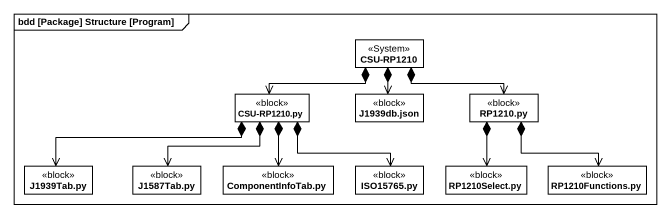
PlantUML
@startuml
mainframe bdd [Package] Structure [Program]
hide circle
hide empty members
class "CSU-RP1210" as CSU_RP1210 <<System>>
class "CSU-RP1210.py" as CSU_RP1210_py <<block>>
class "J1939db.json" as J1939db_json <<block>>
class "RP1210.py" as RP1210_py <<block>>
class "J1939Tab.py" as J1939Tab_py <<block>>
class "J1587Tab.py" as J1587Tab_py <<block>>
class "ComponentInfoTab.py" as ComponentInfoTab_py <<block>>
class "ISO15765.py" as ISO15765_py <<block>>
class "RP1210Select.py" as RP1210Select_py <<block>>
class "RP1210Functions.py" as RP1210Functions_py <<block>>
CSU_RP1210 *-left-> CSU_RP1210_py
CSU_RP1210 *--> J1939db_json
CSU_RP1210 *-right-> RP1210_py
CSU_RP1210_py *-left-> J1939Tab_py
CSU_RP1210_py *--> J1587Tab_py
CSU_RP1210_py *--> ComponentInfoTab_py
CSU_RP1210_py *--> ISO15765_py
RP1210_py *--> RP1210Select_py
RP1210_py *--> RP1210Functions_py
@enduml
